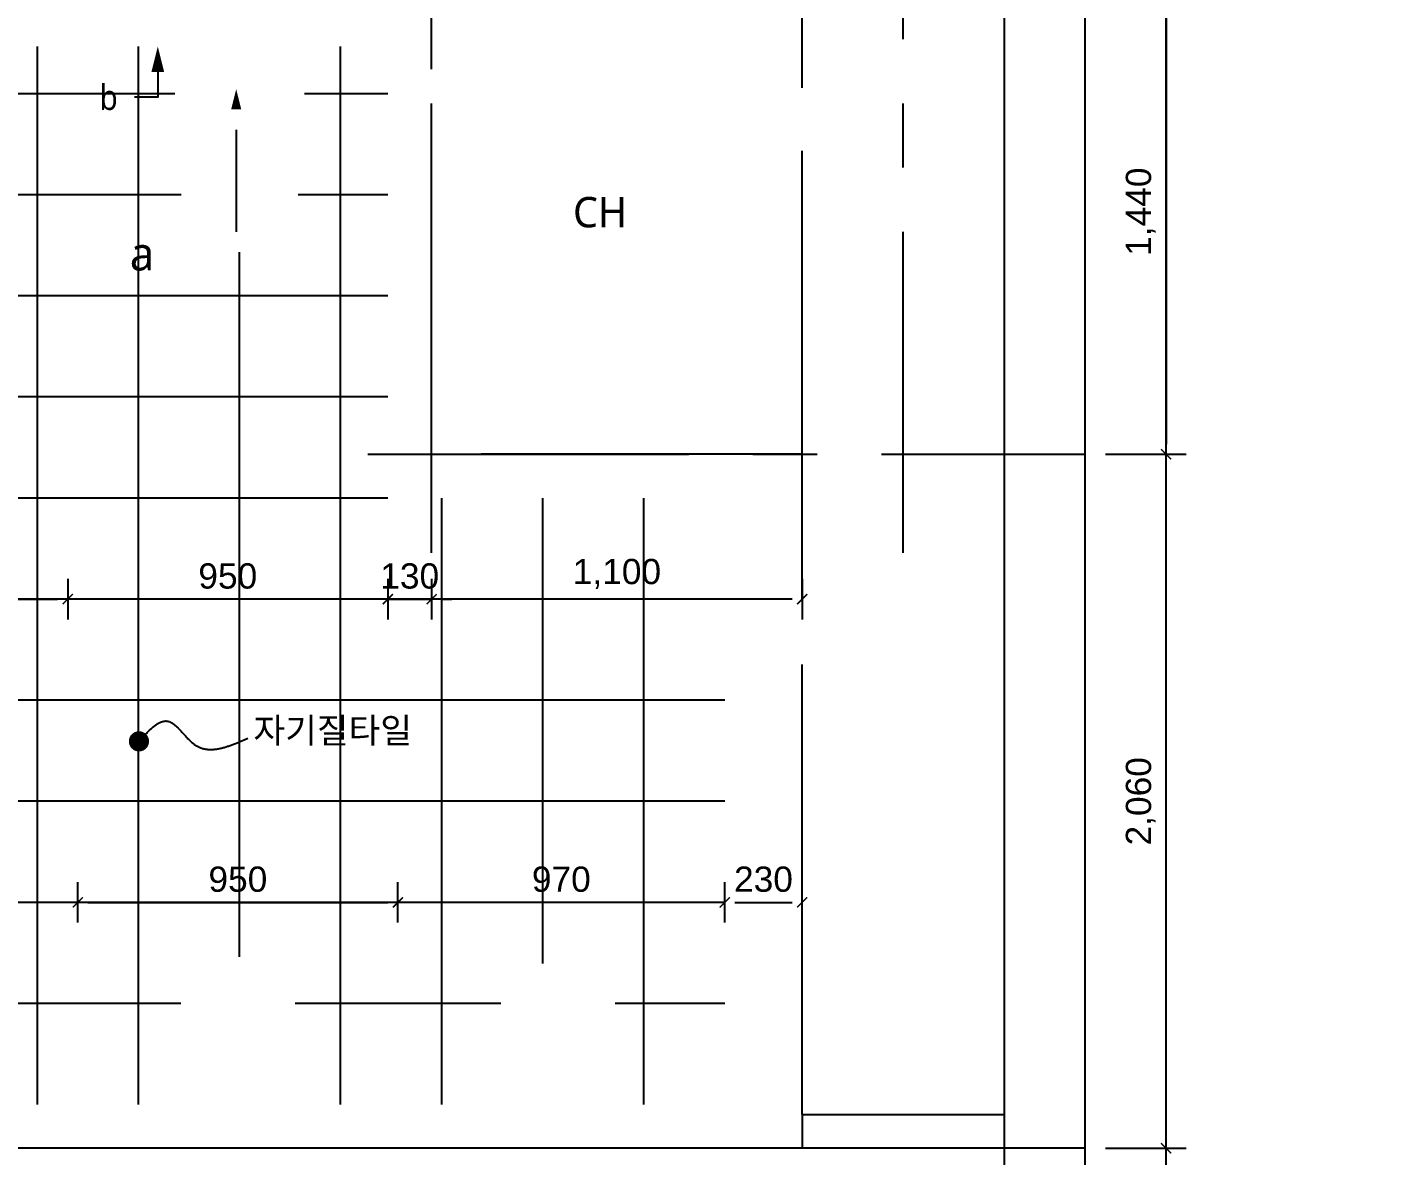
# Model space of a CAD drawing. Header units: millimetres. Extents: x 1155 to 49564, y 630 to 17190.
# Drawn here: x 32681 to 36731, y 11459 to 14808 of the extents above; entities that cross this region are included whole.
import ezdxf
from ezdxf.enums import TextEntityAlignment as Align
from ezdxf.xclip import XClip

# ---------------------------------------------------------------- set-up
doc = ezdxf.new("R2010")
doc.units = ezdxf.units.MM
doc.header["$LTSCALE"] = 30
doc.header["$XCLIPFRAME"] = 0
doc.header["$PDMODE"] = 1
doc.linetypes.add('A_XR_CEN$0$CENTER', pattern=[50.8, 31.75, -6.35, 6.35, -6.35])
doc.linetypes.add('CENTER', pattern=[50.8, 31.75, -6.35, 6.35, -6.35])
doc.layers.get('Defpoints').update_dxf_attribs({"color": 140})
doc.layers.add('A-기준선', color=144, linetype='Continuous', plot=False)
for name, color, linetype in [('A_XR_CEN$0$CTR', 1, 'A_XR_CEN$0$CENTER'), ('AZ-LEAL', 7, 'Continuous'), ('AZ-LEAT', 6, 'Continuous'), ('CTR', 1, 'CENTER'), ('DIM-1', 7, 'Continuous'), ('RXLEADER', 1, 'Continuous'), ('SYM-POINT', 6, 'Continuous'), ('SYM-RM', 6, 'Continuous'), ('TAG-LEADER', 6, 'Continuous'), ('타일', 9, 'Continuous')]:
    doc.layers.add(name, color=color, linetype=linetype)
doc.styles.add('00-GRID$0$ARIAL', font='arial.ttf')
doc.styles.add('THEVOO', font='malgun.ttf', dxfattribs={"width": 0.9})
doc.styles.add('맑은고딕', font='malgun.ttf')
doc.dimstyles.new('CJA-30(IN)', dxfattribs={"dimscale": 30, "dimtxt": 2.5, "dimasz": 1, "dimexe": 2, "dimexo": 2, "dimgap": 1, "dimtad": 1, "dimdec": 0, "dimdsep": 46, "dimlunit": 6, "dimtxsty": '00-GRID$0$ARIAL', "dimblk": '00-GRID$0$_ArchTick', "dimcen": 1, "dimclrd": 7, "dimclre": 7, "dimclrt": 6, "dimadec": 0, "dimazin": 0, "dimtfac": 1, "dimtdec": 0, "dimtix": 1, "dimtmove": 2, "dimatfit": 3, "dimldrblk": '00-GRID$0$_ArchTick', "dimfxl": 1, "dimtolj": 1, "dimarcsym": 0})

# ---------------------------------------------------------------- blocks, each defined once
blk = doc.blocks.new('A_XR_CEN$0$CEN-2F')
at = {"layer": 'A_XR_CEN$0$CTR', "transparency": 33554687}
for p, q in [((-22700, 10100), (-22700, 27030)), ((-22700, 10100), (-26000, 10100)), ((-24660, 10100), (-24660, 9000)), ((-22700, 10100), (-22600, 10100)), ((-22600, 10100), (-22600, 287.4)), ((-24660, 9000), (-26100, 9000))]:
    blk.add_line(p, q, dxfattribs=at)
blk = doc.blocks.new('A_XR_CEN$0$xr-cen')
at = {"layer": 'A_XR_CEN$0$CTR', "transparency": 33554687}
blk.add_blockref('A_XR_CEN$0$CEN-2F', (62900, 1102750), dxfattribs=at)
blk = doc.blocks.new('A_XR_CEN', base_point=(126150, -534600))
at = {"layer": 'A_XR_CEN$0$CTR', "transparency": 33554687}
blk.add_blockref('A_XR_CEN$0$xr-cen', (126150, -534600), dxfattribs=at)
blk = doc.blocks.new('00-GRID$0$_ArchTick')
at = {"color": 0, "linetype": 'ByBlock', "const_width": 0.15}
blk.add_lwpolyline([(-0.5, -0.5), (0.5, 0.5)], dxfattribs=at)
blk = doc.blocks.new('*D153')
at = {"layer": 'Defpoints', "color": 0}
for p in [(35821, 13541), (36061, 13541), (35821, 11481)]:
    blk.add_point(p, dxfattribs=at)
at = {"layer": 'DIM-1', "color": 7, "lineweight": -2}
for p, q in [((35881, 13541), (36121, 13541)), ((36061, 11511), (36061, 13511)), ((35881, 11481), (36121, 11481))]:
    blk.add_line(p, q, dxfattribs=at)
at = {"layer": 'DIM-1', "color": 7, "lineweight": -2, "xscale": 30, "yscale": 30, "zscale": 30}
for p, rotation in [((36061, 13541), 90), ((36061, 11481), 270)]:
    blk.add_blockref('00-GRID$0$_ArchTick', p, dxfattribs=dict(at, rotation=rotation))
at = {"layer": 'DIM-1', "color": 6, "insert": (35985.9, 12511), "char_height": 75, "attachment_point": 5, "rotation": 90, "style": '00-GRID$0$ARIAL'}
blk.add_mtext('\\A1;2,060', dxfattribs=at)
blk = doc.blocks.new('*D154')
at = {"layer": 'Defpoints', "color": 0}
for p in [(35821, 14981), (35821, 13541), (36061, 13541)]:
    blk.add_point(p, dxfattribs=at)
at = {"layer": 'DIM-1', "color": 7, "lineweight": -2}
for p, q in [((35881, 14981), (36121, 14981)), ((36061, 14951), (36061, 13571)), ((35881, 13541), (36121, 13541))]:
    blk.add_line(p, q, dxfattribs=at)
at = {"layer": 'DIM-1', "color": 7, "lineweight": -2, "xscale": 30, "yscale": 30, "zscale": 30}
for p, rotation in [((36061, 14981), 90), ((36061, 13541), 270)]:
    blk.add_blockref('00-GRID$0$_ArchTick', p, dxfattribs=dict(at, rotation=rotation))
at = {"layer": 'DIM-1', "color": 6, "insert": (35985.9, 14261), "char_height": 75, "attachment_point": 5, "rotation": 90, "style": '00-GRID$0$ARIAL'}
blk.add_mtext('\\A1;1,440', dxfattribs=at)
blk = doc.blocks.new('A$C176A3E09')
at = {"layer": 'TAG-LEADER', "const_width": 30, "elevation": 0}
blk.add_lwpolyline([(15, 45.5, 1), (45, 45.5, 1)], format="xyb", close=True, dxfattribs=at)
at = {"layer": 'TAG-LEADER', "color": 3, "insert": (369.9, 115.3, 0), "char_height": 75, "attachment_point": 1, "style": '맑은고딕', "bg_fill": 2}
blk.add_mtext('자기질타일', dxfattribs=at)
at = {"layer": 'TAG-LEADER', "color": 6, "linetype": 'ByBlock', "lineweight": -2}
blk.add_spline([(30, 45.5, 0), (115.4, 105.4, 0), (197.1, 34.6, 0), (352.9, 54.9, 0)], degree=3, dxfattribs=at)
blk = doc.blocks.new('*D175')
at = {"layer": 'Defpoints', "color": 0}
for p in [(34981, 12211), (34751, 12091), (34981, 12091)]:
    blk.add_point(p, dxfattribs=at)
at = {"layer": 'DIM-1', "color": 7, "lineweight": -2}
for p, q in [((34751, 12151), (34751, 12271)), ((34981, 12151), (34981, 12271)), ((34781, 12211), (34951, 12211))]:
    blk.add_line(p, q, dxfattribs=at)
at = {"layer": 'DIM-1', "color": 7, "lineweight": -2, "xscale": 30, "yscale": 30, "zscale": 30, "rotation": 180}
blk.add_blockref('00-GRID$0$_ArchTick', (34751, 12211), dxfattribs=at)
at = {"layer": 'DIM-1', "color": 7, "lineweight": -2, "xscale": 30, "yscale": 30, "zscale": 30}
blk.add_blockref('00-GRID$0$_ArchTick', (34981, 12211), dxfattribs=at)
at = {"layer": 'DIM-1', "color": 6, "insert": (34866, 12279.3), "char_height": 75, "attachment_point": 5, "style": '00-GRID$0$ARIAL'}
blk.add_mtext('\\A1;230', dxfattribs=at)
blk = doc.blocks.new('*D178')
at = {"layer": 'Defpoints', "color": 0}
for p in [(33881, 13231), (34981, 13231), (33881, 13111)]:
    blk.add_point(p, dxfattribs=at)
at = {"layer": 'DIM-1', "color": 7, "lineweight": -2}
for p, q in [((33881, 13171), (33881, 13051)), ((34981, 13171), (34981, 13051)), ((34951, 13111), (33911, 13111))]:
    blk.add_line(p, q, dxfattribs=at)
at = {"layer": 'DIM-1', "color": 7, "lineweight": -2, "xscale": 30, "yscale": 30, "zscale": 30, "rotation": 180}
blk.add_blockref('00-GRID$0$_ArchTick', (33881, 13111), dxfattribs=at)
at = {"layer": 'DIM-1', "color": 7, "lineweight": -2, "xscale": 30, "yscale": 30, "zscale": 30}
blk.add_blockref('00-GRID$0$_ArchTick', (34981, 13111), dxfattribs=at)
at = {"layer": 'DIM-1', "color": 6, "insert": (34431, 13186), "char_height": 75, "attachment_point": 5, "style": '00-GRID$0$ARIAL'}
blk.add_mtext('\\A1;1,100', dxfattribs=at)
blk = doc.blocks.new('*D179')
at = {"layer": 'Defpoints', "color": 0}
for p in [(33751, 13231), (33881, 13231), (33881, 13111)]:
    blk.add_point(p, dxfattribs=at)
at = {"layer": 'DIM-1', "color": 7, "lineweight": -2}
for p, q in [((33751, 13171), (33751, 13051)), ((33881, 13171), (33881, 13051)), ((33721, 13111), (33691, 13111)), ((33751, 13111), (33881, 13111)), ((33911, 13111), (33941, 13111))]:
    blk.add_line(p, q, dxfattribs=at)
at = {"layer": 'DIM-1', "color": 7, "lineweight": -2, "xscale": 30, "yscale": 30, "zscale": 30}
blk.add_blockref('00-GRID$0$_ArchTick', (33751, 13111), dxfattribs=at)
at = {"layer": 'DIM-1', "color": 7, "lineweight": -2, "xscale": 30, "yscale": 30, "zscale": 30, "rotation": 180}
blk.add_blockref('00-GRID$0$_ArchTick', (33881, 13111), dxfattribs=at)
at = {"layer": 'DIM-1', "color": 6, "insert": (33816, 13179.3), "char_height": 75, "attachment_point": 5, "style": '00-GRID$0$ARIAL'}
blk.add_mtext('\\A1;130', dxfattribs=at)
blk = doc.blocks.new('*D180')
at = {"layer": 'Defpoints', "color": 0}
for p in [(32801, 13231), (33751, 13231), (32801, 13111)]:
    blk.add_point(p, dxfattribs=at)
at = {"layer": 'DIM-1', "color": 7, "lineweight": -2}
for p, q in [((32801, 13171), (32801, 13051)), ((33751, 13171), (33751, 13051)), ((33721, 13111), (32831, 13111))]:
    blk.add_line(p, q, dxfattribs=at)
at = {"layer": 'DIM-1', "color": 7, "lineweight": -2, "xscale": 30, "yscale": 30, "zscale": 30, "rotation": 180}
blk.add_blockref('00-GRID$0$_ArchTick', (32801, 13111), dxfattribs=at)
at = {"layer": 'DIM-1', "color": 7, "lineweight": -2, "xscale": 30, "yscale": 30, "zscale": 30}
blk.add_blockref('00-GRID$0$_ArchTick', (33751, 13111), dxfattribs=at)
at = {"layer": 'DIM-1', "color": 6, "insert": (33276, 13179.3), "char_height": 75, "attachment_point": 5, "style": '00-GRID$0$ARIAL'}
blk.add_mtext('\\A1;950', dxfattribs=at)
blk = doc.blocks.new('*D181')
at = {"layer": 'Defpoints', "color": 0}
for p in [(31851, 13231), (32801, 13231), (32801, 13111)]:
    blk.add_point(p, dxfattribs=at)
at = {"layer": 'DIM-1', "color": 7, "lineweight": -2}
for p, q in [((31851, 13171), (31851, 13051)), ((32801, 13171), (32801, 13051)), ((31881, 13111), (32771, 13111))]:
    blk.add_line(p, q, dxfattribs=at)
at = {"layer": 'DIM-1', "color": 7, "lineweight": -2, "xscale": 30, "yscale": 30, "zscale": 30, "rotation": 180}
blk.add_blockref('00-GRID$0$_ArchTick', (31851, 13111), dxfattribs=at)
at = {"layer": 'DIM-1', "color": 7, "lineweight": -2, "xscale": 30, "yscale": 30, "zscale": 30}
blk.add_blockref('00-GRID$0$_ArchTick', (32801, 13111), dxfattribs=at)
at = {"layer": 'DIM-1', "color": 6, "insert": (32326, 13179.3), "char_height": 75, "attachment_point": 5, "style": '00-GRID$0$ARIAL'}
blk.add_mtext('\\A1;950', dxfattribs=at)
blk = doc.blocks.new('*D183')
at = {"layer": 'Defpoints', "color": 0}
for p in [(31881, 12211), (31881, 12091), (32831, 12091)]:
    blk.add_point(p, dxfattribs=at)
at = {"layer": 'DIM-1', "color": 7, "lineweight": -2}
for p, q in [((31881, 12151), (31881, 12271)), ((32831, 12151), (32831, 12271)), ((32801, 12211), (31911, 12211))]:
    blk.add_line(p, q, dxfattribs=at)
at = {"layer": 'DIM-1', "color": 7, "lineweight": -2, "xscale": 30, "yscale": 30, "zscale": 30, "rotation": 180}
blk.add_blockref('00-GRID$0$_ArchTick', (31881, 12211), dxfattribs=at)
at = {"layer": 'DIM-1', "color": 7, "lineweight": -2, "xscale": 30, "yscale": 30, "zscale": 30}
blk.add_blockref('00-GRID$0$_ArchTick', (32831, 12211), dxfattribs=at)
at = {"layer": 'DIM-1', "color": 6, "insert": (32356, 12279.3), "char_height": 75, "attachment_point": 5, "style": '00-GRID$0$ARIAL'}
blk.add_mtext('\\A1;950', dxfattribs=at)
blk = doc.blocks.new('*D184')
at = {"layer": 'Defpoints', "color": 0}
for p in [(33781, 12211), (32831, 12091), (33781, 12091)]:
    blk.add_point(p, dxfattribs=at)
at = {"layer": 'DIM-1', "color": 7, "lineweight": -2}
for p, q in [((32831, 12151), (32831, 12271)), ((33781, 12151), (33781, 12271)), ((32861, 12211), (33751, 12211))]:
    blk.add_line(p, q, dxfattribs=at)
at = {"layer": 'DIM-1', "color": 7, "lineweight": -2, "xscale": 30, "yscale": 30, "zscale": 30, "rotation": 180}
blk.add_blockref('00-GRID$0$_ArchTick', (32831, 12211), dxfattribs=at)
at = {"layer": 'DIM-1', "color": 7, "lineweight": -2, "xscale": 30, "yscale": 30, "zscale": 30}
blk.add_blockref('00-GRID$0$_ArchTick', (33781, 12211), dxfattribs=at)
at = {"layer": 'DIM-1', "color": 6, "insert": (33306, 12279.3), "char_height": 75, "attachment_point": 5, "style": '00-GRID$0$ARIAL'}
blk.add_mtext('\\A1;950', dxfattribs=at)
blk = doc.blocks.new('*D185')
at = {"layer": 'Defpoints', "color": 0}
for p in [(33781, 12211), (33781, 12091), (34751, 12091)]:
    blk.add_point(p, dxfattribs=at)
at = {"layer": 'DIM-1', "color": 7, "lineweight": -2}
for p, q in [((33781, 12151), (33781, 12271)), ((34751, 12151), (34751, 12271)), ((34721, 12211), (33811, 12211))]:
    blk.add_line(p, q, dxfattribs=at)
at = {"layer": 'DIM-1', "color": 7, "lineweight": -2, "xscale": 30, "yscale": 30, "zscale": 30, "rotation": 180}
blk.add_blockref('00-GRID$0$_ArchTick', (33781, 12211), dxfattribs=at)
at = {"layer": 'DIM-1', "color": 7, "lineweight": -2, "xscale": 30, "yscale": 30, "zscale": 30}
blk.add_blockref('00-GRID$0$_ArchTick', (34751, 12211), dxfattribs=at)
at = {"layer": 'DIM-1', "color": 6, "insert": (34266, 12279.3), "char_height": 75, "attachment_point": 5, "style": '00-GRID$0$ARIAL'}
blk.add_mtext('\\A1;970', dxfattribs=at)
blk = doc.blocks.new('자기질타일4')
at = {"layer": '타일'}
for p, q in [((350146.1, 347645.9), (350146.1, 350615.9)), ((350146.1, 347475.9), (350146.1, 350615.9)), ((350446.1, 347475.9), (350446.1, 350615.9)), ((351046.1, 347475.9), (351046.1, 350615.9)), ((350553.5, 350475.9), (349988.6, 350475.9)), ((351186.1, 350475.9), (350938.6, 350475.9)), ((350572.5, 350175.9), (349969.6, 350175.9)), ((351186.1, 350175.9), (350919.6, 350175.9)), ((350746.1, 347914.3), (350746.1, 350006)), ((351186.1, 349875.9), (348366.1, 349875.9)), ((351186.1, 349575.9), (348366.1, 349575.9)), ((351186.1, 349275.9), (348366.1, 349275.9)), ((351346.1, 347913.3), (351346.1, 349275.9)), ((351346.1, 347475.9), (351346.1, 349275.9)), ((351646.1, 347894.5), (351646.1, 349275.9)), ((351946.1, 347475.9), (351946.1, 349275.9)), ((352186.1, 348975.9), (346246.1, 348975.9, 0)), ((352186.1, 348675.9), (346246.1, 348675.9, 0)), ((352186.1, 348375.9), (346246.1, 348375.9, 0)), ((352186.1, 348075.9), (348176.1, 348075.9, 0)), ((350571.3, 347775.9), (349960.8, 347775.9)), ((351521.3, 347775.9), (350910.8, 347775.9)), ((352186.1, 347775.9), (351860.8, 347775.9))]:
    blk.add_line(p, q, dxfattribs=at)
blk = doc.blocks.new('*B122', base_point=(308471.5, 441410, 0))
at = {"layer": 'AZ-LEAL'}
blk.add_lwpolyline([(308471.5, 441410, 0, 37.5, 0), (308471.5, 441335, 0, 0, 0)], format="xyseb", dxfattribs=at)
blk.add_lwpolyline([(308471.5, 441335), (308471.5, 441259.5), (308402.8, 441259.5)], dxfattribs=at)
at = {"layer": 'AZ-LEAT', "style": 'THEVOO', "width": 0.9}
blk.add_text('b', height=75, dxfattribs=at).set_placement((308352.8, 441259.5), align=Align.MIDDLE_RIGHT)

msp = doc.modelspace()

# ---------------------------------------------------------------- linework, layer by layer
at = {"layer": 'A-기준선'}
for points in [[(36061, 10201), (36061, 16061), (27091, 16061), (27091, 10201)], [(35821, 10441), (35821, 15821), (27331, 15821), (27331, 10441)], [(35581, 10681), (35581, 15581), (27571, 15581), (27571, 10681)]]:
    msp.add_lwpolyline(points, close=True, dxfattribs=at)
at = {"layer": 'CTR'}
for p, q in [((33881, 13248.8), (33881, 15821)), ((34981, 10441), (34981, 15821)), ((35281, 13248.8), (35281, 15821)), ((33691.8, 13541), (35821, 13541)), ((35821, 11481), (27331, 11481))]:
    msp.add_line(p, q, dxfattribs=at)
at = {"layer": 'RXLEADER'}
msp.add_lwpolyline([(33301, 14624.4, 0, 30, 0), (33301, 14564.4, 0, 0, 0)], format="xyseb", dxfattribs=at)
msp.add_lwpolyline([(33301, 14504.4), (33301, 14201)], dxfattribs=at)

# ---------------------------------------------------------------- block references
at = {"layer": 'AZ-LEAL'}
msp.add_blockref('*B122', (33068.3, 14751, 0), dxfattribs=at)
at = {"layer": 'CTR'}
ref = msp.add_blockref('A_XR_CEN', (-1077869, 51781), dxfattribs=dict(at, rotation=270))
XClip(ref).set_block_clipping_path([(162350.0000000834, 570840.0000006403), (167250.0000002582, 578850.0000006403)])

# ---------------------------------------------------------------- texts
at = {"layer": 'AZ-LEAT', "style": 'THEVOO'}
msp.add_text('a', height=100, dxfattribs=at).set_placement((33058.2, 14136.6, 0), align=Align.MIDDLE_RIGHT)
at = {"layer": 'SYM-RM', "color": 3, "style": '맑은고딕'}
msp.add_attdef('CH', text='실명', height=90, dxfattribs=at).set_placement((34381, 14259.7), align=Align.MIDDLE)

# ---------------------------------------------------------------- dimensions: what is measured, and where the dimension line sits
at = {"layer": 'DIM-1'}
for base, p1, p2, angle, picture, middle in [((36061, 13541), (35821, 14981), (35821, 13541), 90, '*D154', (35985.9, 14261)), ((36061, 13541), (35821, 11481), (35821, 13541), 270, '*D153', (35985.9, 12511)), ((32801, 13111), (31851, 13231), (32801, 13231), 180, '*D181', (32326, 13179.3)), ((32801, 13111), (33751, 13231), (32801, 13231), 0, '*D180', (33276, 13179.3)), ((33881, 13111), (33751, 13231), (33881, 13231), 180, '*D179', (33816, 13179.3)), ((33881, 13111), (34981, 13231), (33881, 13231), 0, '*D178', (34431, 13186)), ((31881, 12211), (32831, 12091), (31881, 12091), 0, '*D183', (32356, 12279.3)), ((33781, 12211), (32831, 12091), (33781, 12091), 180, '*D184', (33306, 12279.3)), ((33781, 12211), (34751, 12091), (33781, 12091), 0, '*D185', (34266, 12279.3)), ((34981, 12211), (34751, 12091), (34981, 12091), 180, '*D175', (34866, 12279.3))]:
    dim = msp.add_linear_dim(base=base, p1=p1, p2=p2, angle=angle, dimstyle='CJA-30(IN)', dxfattribs=at)
    dim.commit()
    dim.dimension.update_dxf_attribs({"geometry": picture, "text_midpoint": middle})

# ---------------------------------------------------------------- next in the draw order: block references
at = {"layer": 'CTR'}
msp.add_blockref('A$C176A3E09', (32982.4, 12643.4, 0), dxfattribs=at)

# ---------------------------------------------------------------- next in the draw order: block references
at = {"layer": 'SYM-POINT'}
msp.add_blockref('자기질타일4', (-317435.1, -335864.9), dxfattribs=at)

doc.saveas('drawing.dxf')
